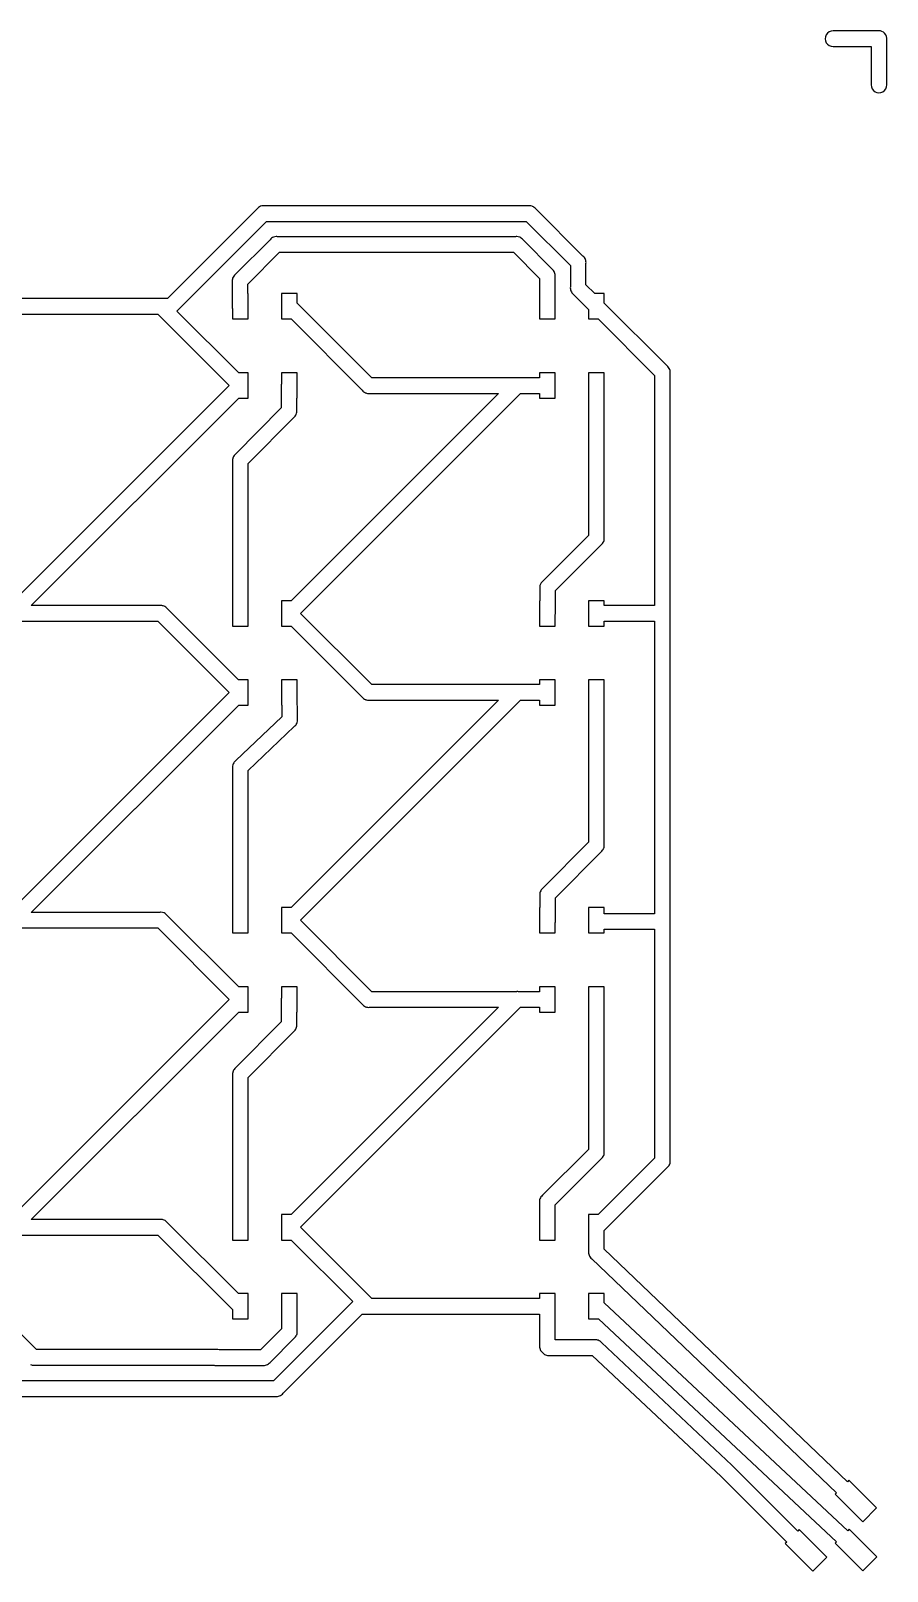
# Model space of a CAD drawing. Extents: x 54 to 155, y 99 to 199.
# Drawn here: x 99.7 to 155.4, y 98.7 to 199 of the extents above; entities that cross this region are included whole.
import ezdxf

# ---------------------------------------------------------------- set-up
doc = ezdxf.new("R2010")
doc.units = 0
doc.layers.add('WS2812B_4x4_40mil', color=7, linetype='CONTINUOUS')

msp = doc.modelspace()

# ---------------------------------------------------------------- linework, layer by layer
at = {"layer": 'WS2812B_4x4_40mil', "color": 7}
for points in [[(154.814319, 199.015942), (151.913205, 199.015942)], [(151.913205, 197.999985), (154.389538, 197.999985), (154.389538, 195.502461)], [(132.071006, 187.628525), (114.899442, 187.628525)], [(114.417819, 187.427502), (108.586135, 181.595819), (108.224915, 181.595819)], [(109.207284, 180.779846), (115.039486, 186.612565), (131.933029, 186.612565), (134.810372, 183.735221), (134.810372, 182.343576)], [(131.246766, 185.617795), (115.745903, 185.617795)], [(115.266345, 185.418841), (112.99775, 183.149727)], [(113.834391, 181.167937), (113.834391, 181.913628), (113.813206, 181.913628), (113.813206, 182.528578), (115.886463, 184.601318), (131.106206, 184.601318), (132.799642, 182.889795), (132.799642, 181.08784), (132.799642, 180.262565), (133.815602, 180.262565), (133.815602, 181.913628)], [(133.617681, 183.507846), (131.730458, 185.415222)], [(141.10663, 177.20332), (137.011788, 181.298162), (137.011788, 181.913628), (136.396322, 181.913628), (135.826333, 182.48362), (135.826333, 183.873198)], [(112.797246, 182.666037), (112.797246, 181.170522)], [(95.043292, 181.866085), (96.012225, 180.879065), (96.012225, 180.262565), (97.028183, 180.262565), (97.028183, 180.579858), (107.951548, 180.579858), (112.608111, 175.923295), (98.278236, 161.593422), (97.028183, 161.593422), (97.028183, 161.910716), (96.012225, 161.910716), (96.012225, 161.171227)], [(108.089007, 181.595819), (97.028183, 181.595819), (97.028183, 181.913628), (96.420985, 181.913628), (95.863913, 182.481035)], [(131.293793, 176.431276), (121.877312, 176.431276), (117.030579, 181.297644), (117.030579, 181.913628), (116.014621, 181.913628), (116.014621, 181.163286)], [(135.011395, 181.861952), (135.99583, 180.877515), (135.99583, 180.262565), (136.61078, 180.262565), (140.292724, 176.58062), (140.292724, 161.593422), (137.011788, 161.593422), (137.011788, 161.910716), (135.99583, 161.910716), (135.99583, 161.167091)], [(112.818434, 180.920925), (112.818434, 180.262565), (113.834391, 180.262565)], [(116.014621, 181.022726), (116.014621, 180.262565), (116.626986, 180.262565)], [(113.834391, 175.995643), (113.834391, 176.74857), (113.219444, 176.74857)], [(117.030579, 176.003395), (117.030579, 176.74857), (116.014621, 176.74857), (116.014621, 176.74857)], [(133.815602, 176.005461), (133.815602, 176.74857), (132.799642, 176.74857), (132.799642, 176.431276), (131.433318, 176.431276)], [(135.99583, 176.74857), (135.99583, 175.097507), (135.99583, 166.164202)], [(137.011788, 166.026225), (137.011788, 175.923295), (137.011788, 176.74857), (135.99583, 176.74857), (135.99583, 176.74857)], [(108.087972, 161.593422), (99.714841, 161.593422), (113.218926, 175.097507), (113.834391, 175.097507), (113.834391, 175.853532)], [(115.993434, 175.840097), (115.993434, 174.460853), (113.015321, 171.463103)], [(131.296375, 156.450065), (121.87628, 156.450065), (117.240902, 161.085443), (131.570777, 175.415316), (132.799642, 175.415316), (132.799642, 175.097507), (133.815602, 175.097507), (133.815602, 175.840613)], [(121.737786, 175.415316), (130.134172, 175.415316), (116.629571, 161.910716), (116.014621, 161.910716)], [(117.009391, 174.324428), (117.009391, 175.097507), (117.030579, 175.097507)], [(112.818434, 170.983545), (112.818434, 161.085443), (112.818434, 160.259652), (113.834391, 160.259652), (113.834391, 161.910716), (113.834391, 170.84557), (116.810954, 173.84177)], [(133.836788, 161.178976), (133.836788, 162.568555), (136.810249, 165.542019)], [(132.82083, 162.706016), (132.82083, 161.910716), (132.799642, 161.910716), (132.799642, 161.147454)], [(98.552638, 160.577462), (107.951548, 160.577462), (112.607077, 155.941055), (98.278236, 141.612214), (97.028183, 141.612214), (97.028183, 141.929507), (96.012225, 141.929507)], [(113.834391, 156.014434), (113.834391, 156.767359), (113.217375, 156.767359), (108.572699, 161.392918)], [(116.014621, 161.01258), (116.014621, 160.259652), (116.630087, 160.259652)], [(132.799642, 161.014646), (132.799642, 160.259652), (133.815602, 160.259652)], [(135.99583, 161.003277), (135.99583, 160.259652), (137.011788, 160.259652), (137.011788, 160.577462), (140.292724, 160.577462), (140.292724, 141.527462), (137.011788, 141.527462), (137.011788, 141.929507), (135.99583, 141.929507), (135.99583, 141.178649)], [(141.308684, 141.099584), (141.308684, 160.846181)], [(116.014621, 156.767359), (116.014621, 155.116298), (116.021339, 155.116298), (116.028057, 154.346837), (113.031341, 151.494298)], [(117.045565, 154.208343), (117.030579, 155.946222), (117.030579, 156.767359), (116.014621, 156.767359), (116.014621, 156.767359)], [(133.815602, 156.023737), (133.815602, 156.767359), (132.799642, 156.767359), (132.799642, 156.450065), (131.430733, 156.450065)], [(135.99583, 156.767359), (135.99583, 155.116298), (135.99583, 146.181443)], [(137.011788, 146.046567), (137.011788, 155.942086), (137.011788, 156.767359), (135.99583, 156.767359), (135.99583, 156.767359)], [(108.089007, 141.612214), (99.714841, 141.612214), (113.219444, 155.116298), (113.834391, 155.116298), (113.834391, 155.870773)], [(131.293793, 136.447153), (121.877312, 136.447153), (117.23987, 141.1032), (131.571293, 155.434108), (132.799642, 155.434108), (132.799642, 155.116298), (133.815602, 155.116298), (133.815602, 155.859404)], [(121.738818, 155.434108), (130.134172, 155.434108), (116.629571, 141.929507), (116.014621, 141.929507), (116.014621, 141.179681)], [(112.818434, 150.992518), (112.818434, 141.104232), (112.818434, 140.278444), (113.834391, 140.278444), (113.834391, 141.929507), (113.834391, 150.855575), (116.830075, 153.707598)], [(132.82083, 142.704652), (132.82083, 141.929507), (132.799642, 141.929507), (132.799642, 141.185883)], [(133.836788, 141.185883), (133.836788, 142.567193)], [(98.555223, 140.596253), (107.951032, 140.596253), (112.608111, 135.93969), (98.27772, 121.609299), (97.028183, 121.609299), (97.028183, 121.927111), (96.012225, 121.927111)], [(116.014621, 141.031369), (116.014621, 140.278444), (116.627505, 140.278444)], [(132.799642, 141.024135), (132.799642, 140.278444), (133.815602, 140.278444)], [(135.99583, 141.037571), (135.99583, 140.278444), (137.011788, 140.278444), (137.011788, 140.511505), (140.292724, 140.511505), (140.292724, 125.608539), (136.61078, 121.927111), (135.99583, 121.927111), (135.99583, 121.163333)], [(141.308684, 125.47108), (141.308684, 140.93732)], [(113.834391, 136.012038), (113.834391, 136.764963), (113.219444, 136.764963)], [(117.030579, 136.019274), (117.030579, 136.764963), (116.014621, 136.764963), (116.014621, 136.764963)], [(133.815602, 136.021341), (133.815602, 136.764963), (132.799642, 136.764963), (132.799642, 136.447153)], [(135.99583, 136.764963), (135.99583, 135.113902), (135.99583, 126.180082), (133.001181, 123.185432)], [(137.011788, 126.04262), (137.011788, 135.939174), (137.011788, 136.764963), (135.99583, 136.764963), (135.99583, 136.764963)], [(108.087972, 121.609299), (99.714841, 121.609299), (113.219444, 135.113902), (113.834391, 135.113902), (113.834391, 135.869412)], [(115.993434, 135.855976), (115.993434, 134.476732)], [(121.73572, 135.431195), (130.133656, 135.431195), (116.629571, 121.927111), (116.014621, 121.927111), (116.014621, 121.175734)], [(117.009391, 134.340305), (117.009391, 135.113902), (117.030579, 135.113902), (117.030579, 135.857526)], [(133.815602, 116.040132), (133.815602, 116.783754), (132.799642, 116.783754), (132.799642, 116.465945), (121.87628, 116.465945), (117.240902, 121.10132), (131.570777, 135.431195), (132.799642, 135.431195), (132.799642, 135.113902), (133.815602, 135.113902), (133.815602, 135.857008)], [(112.818434, 130.999941), (112.818434, 121.10132), (112.818434, 120.276048), (113.834391, 120.276048), (113.834391, 121.927111), (113.834391, 130.861966), (116.809922, 133.857647)], [(132.799642, 122.70329), (132.799642, 121.122508), (132.799642, 121.10132), (132.799642, 120.276048), (133.815602, 120.276048), (133.815602, 121.927111), (133.815602, 122.563246), (136.811284, 125.55893)], [(136.204602, 119.054935), (152.132312, 103.810387), (152.053247, 103.729255), (153.85262, 101.929882), (154.741455, 102.840419), (152.942082, 104.639276), (152.842864, 104.537475), (137.011788, 119.689003), (137.011788, 120.276048), (137.011788, 120.890997), (141.10818, 124.987388)], [(98.552122, 120.593341), (107.952064, 120.593341), (112.818434, 115.747125), (112.818434, 115.132693), (113.834391, 115.132693)], [(116.014621, 121.028972), (116.014621, 120.276048), (116.629571, 120.276048), (120.640694, 116.264925), (115.486489, 111.110717), (98.889569, 111.110717)], [(135.99583, 121.028972), (135.99583, 120.276048), (135.99583, 119.546377)], [(111.697571, 113.142632), (100.053839, 113.142632), (97.028183, 116.168288), (97.028183, 116.783754), (96.012225, 116.783754), (96.012225, 116.783754)], [(113.834391, 116.023077), (113.834391, 116.783754), (113.217375, 116.783754)], [(117.030579, 114.358581), (117.030579, 115.957966), (117.030579, 116.783754), (116.014621, 116.783754), (116.014621, 115.132693), (116.014621, 114.49604), (114.640029, 113.121963)], [(135.99583, 116.783754), (135.99583, 116.034962)], [(135.99583, 115.894405), (135.99583, 115.132693), (136.642302, 115.132693), (152.143681, 100.6173), (152.050146, 100.523765), (153.849521, 98.724392), (154.759542, 99.634415), (152.960685, 101.433788), (152.863017, 101.33612), (137.011788, 116.178623), (137.011788, 116.783754), (135.99583, 116.783754), (135.99583, 116.783754)], [(116.109189, 110.296811), (121.262362, 115.449987), (121.603944, 115.449987)], [(121.736752, 115.449987), (132.799642, 115.449987), (132.799642, 115.132693)], [(136.365315, 113.777738), (133.815602, 113.777738), (133.815602, 115.132693), (133.815602, 115.875283)], [(115.260146, 112.304959), (116.830591, 113.875407)], [(145.318259, 105.617512), (136.84074, 113.590667)], [(133.463167, 112.761778), (136.239225, 112.761778), (144.622694, 104.877504), (148.897884, 100.602314), (148.801766, 100.506196), (150.600623, 98.707339), (151.51116, 99.61736), (149.711787, 101.416733), (149.615669, 101.320615), (145.329626, 105.607178)], [(99.912763, 112.126675), (111.615924, 112.126675)], [(98.748493, 110.094757), (115.627047, 110.094757)]]:
    msp.add_lwpolyline(points, dxfattribs=at)
for points in [[(154.889768, 199.023179)], [(132.138184, 187.633692)], [(131.315496, 185.622962)]]:
    msp.add_lwpolyline(points, close=True, dxfattribs=at)
for points in [[(151.466101, 198.764454), (151.373437, 198.606014), (151.373437, 198.409913), (151.466101, 198.251474)], [(151.913205, 199.015942), (151.729684, 199.019032), (151.558766, 198.922893), (151.466101, 198.764454)], [(154.889768, 199.023179), (154.864473, 199.022649), (154.839253, 199.02023), (154.814319, 199.015942)], [(155.267521, 198.862982), (155.169726, 198.967115), (155.032608, 199.025264), (154.889768, 199.023179)], [(155.405499, 198.42218), (155.432817, 198.582736), (155.381508, 198.746657), (155.267521, 198.862982)], [(151.466101, 198.251474), (151.558766, 198.093034), (151.729684, 197.996896), (151.913205, 197.999985)], [(155.405499, 195.502461), (155.405499, 195.502461), (155.405499, 198.42218), (155.405499, 198.42218)], [(154.389538, 195.502461), (154.386478, 195.318958), (154.482624, 195.148069), (154.641051, 195.055423)], [(154.641051, 195.055423), (154.799479, 194.962777), (154.995558, 194.962777), (155.153986, 195.055423)], [(155.153986, 195.055423), (155.312414, 195.148069), (155.408559, 195.318958), (155.405499, 195.502461)], [(114.644678, 187.595968), (114.554649, 187.562395), (114.475986, 187.50398), (114.417819, 187.427502)], [(114.819345, 187.633176), (114.759382, 187.631184), (114.700247, 187.618587), (114.644678, 187.595968)], [(114.899442, 187.628525), (114.872908, 187.632184), (114.846125, 187.63374), (114.819345, 187.633176)], [(132.138184, 187.633692), (132.115702, 187.633458), (132.09326, 187.631732), (132.071006, 187.628525)], [(132.326803, 187.597002), (132.266836, 187.621119), (132.202818, 187.633572), (132.138184, 187.633692)], [(132.327837, 187.596486), (132.327493, 187.596659), (132.327148, 187.596831), (132.326803, 187.597002)], [(132.346956, 187.588216), (132.34064, 187.591103), (132.334266, 187.59386), (132.327837, 187.596486)], [(132.553662, 187.428537), (132.499853, 187.498868), (132.428597, 187.553913), (132.346956, 187.588216)], [(135.626345, 184.355857), (135.626345, 184.355857), (132.553662, 187.428537), (132.553662, 187.428537)], [(115.665805, 185.622446), (115.603969, 185.620414), (115.543024, 185.607104), (115.485971, 185.583171)], [(115.745903, 185.617795), (115.719368, 185.621454), (115.692585, 185.62301), (115.665805, 185.622446)], [(131.315496, 185.622962), (131.292496, 185.622797), (131.269532, 185.621071), (131.246766, 185.617795)], [(131.499464, 185.586788), (131.440917, 185.610155), (131.378532, 185.622422), (131.315496, 185.622962)], [(115.485971, 185.583171), (115.39908, 185.549567), (115.323102, 185.492718), (115.266345, 185.418841)], [(131.502046, 185.585756), (131.501186, 185.586103), (131.500326, 185.586447), (131.499464, 185.586788)], [(131.524269, 185.575938), (131.51694, 185.579387), (131.509531, 185.582661), (131.502046, 185.585756)], [(131.730458, 185.415222), (131.676924, 185.485862), (131.605841, 185.541269), (131.524269, 185.575938)], [(135.794292, 184.128998), (135.760861, 184.218963), (135.702631, 184.297618), (135.626345, 184.355857)], [(135.826333, 183.873198), (135.837823, 183.959801), (135.826787, 184.047904), (135.794292, 184.128998)], [(112.825667, 182.913049), (112.795881, 182.834337), (112.786114, 182.749458), (112.797246, 182.666037)], [(112.99775, 183.149727), (112.918419, 183.089418), (112.858575, 183.007111), (112.825667, 182.913049)], [(133.784077, 183.280471), (133.751158, 183.370435), (133.693474, 183.449258), (133.617681, 183.507846)], [(133.815602, 183.031389), (133.826098, 183.115747), (133.815258, 183.201389), (133.784077, 183.280471)], [(133.815602, 181.913628), (133.815602, 181.913628), (133.815602, 183.031389), (133.815602, 183.031389)], [(108.156187, 181.600986), (108.133704, 181.600752), (108.111261, 181.599026), (108.089007, 181.595819)], [(108.224915, 181.595819), (108.202149, 181.599095), (108.179187, 181.600821), (108.156187, 181.600986)], [(134.810372, 182.343576), (134.799118, 182.256715), (134.810511, 182.16842), (134.843445, 182.087261)], [(134.843445, 182.087261), (134.877131, 181.997861), (134.935341, 181.91977), (135.011395, 181.861952)], [(109.199016, 180.768996), (109.20182, 180.772575), (109.204577, 180.776193), (109.207284, 180.779846)], [(113.219444, 176.74857), (113.219444, 176.74857), (109.199016, 180.768996), (109.199016, 180.768996)], [(112.797246, 181.170522), (112.783366, 181.086859), (112.79065, 181.001051), (112.818434, 180.920925)], [(113.834391, 181.006189), (113.843029, 181.059759), (113.843029, 181.114367), (113.834391, 181.167937)], [(113.834391, 180.262565), (113.834391, 180.262565), (113.834391, 181.006189), (113.834391, 181.006189)], [(116.014621, 181.163286), (116.008109, 181.116659), (116.008109, 181.069353), (116.014621, 181.022726)], [(116.626986, 180.262565), (116.626986, 180.262565), (121.254094, 175.616855), (121.254094, 175.616855)], [(116.014621, 176.74857), (116.014621, 176.74857), (116.014621, 176.089178), (116.014621, 176.089178)], [(141.276127, 176.976461), (141.242271, 177.066617), (141.183488, 177.145293), (141.10663, 177.20332)], [(141.308684, 176.72118), (141.319921, 176.807658), (141.308709, 176.895572), (141.276127, 176.976461)], [(141.308684, 160.980023), (141.308684, 160.980023), (141.308684, 176.72118), (141.308684, 176.72118)], [(113.838527, 175.908309), (113.83966, 175.937485), (113.838277, 175.966704), (113.834391, 175.995643)], [(113.834391, 175.853532), (113.836757, 175.871703), (113.838137, 175.889989), (113.838527, 175.908309)], [(116.014621, 176.089178), (115.986924, 176.009211), (115.979641, 175.923593), (115.993434, 175.840097)], [(117.030579, 175.841131), (117.039272, 175.89487), (117.039272, 175.949656), (117.030579, 176.003395)], [(117.030579, 175.097507), (117.030579, 175.097507), (117.030579, 175.841131), (117.030579, 175.841131)], [(121.254094, 175.616855), (121.308863, 175.544473), (121.382023, 175.488085), (121.465967, 175.453556)], [(131.35012, 176.435925), (131.331272, 176.435422), (131.312468, 176.43387), (131.293793, 176.431276)], [(131.433318, 176.431276), (131.405759, 176.435101), (131.377933, 176.436656), (131.35012, 176.435925)], [(133.815602, 175.840613), (133.824577, 175.895196), (133.824577, 175.950878), (133.815602, 176.005461)], [(121.465967, 175.453556), (121.469907, 175.451783), (121.47387, 175.450061), (121.477854, 175.448389)], [(121.477854, 175.448389), (121.481286, 175.447146), (121.484731, 175.445941), (121.488189, 175.444772)], [(121.488189, 175.444772), (121.567608, 175.414205), (121.653433, 175.404076), (121.737786, 175.415316)], [(116.810954, 173.84177), (116.880244, 173.895265), (116.934537, 173.965755), (116.968569, 174.046407)], [(116.968569, 174.046407), (117.008044, 174.1334), (117.022193, 174.22976), (117.009391, 174.324428)], [(112.848922, 171.235209), (112.817657, 171.155245), (112.807168, 171.068662), (112.818434, 170.983545)], [(112.850991, 171.241411), (112.850288, 171.239348), (112.849598, 171.237281), (112.848922, 171.235209)], [(112.855123, 171.250714), (112.853715, 171.247627), (112.852337, 171.244526), (112.850991, 171.241411)], [(113.015321, 171.463103), (112.944005, 171.407792), (112.88871, 171.334482), (112.855123, 171.250714)], [(135.99583, 166.164202), (135.99583, 166.164202), (133.021334, 163.189706), (133.021334, 163.189706)], [(136.810249, 165.542019), (136.882223, 165.596428), (136.938409, 165.669023), (136.973031, 165.752341)], [(136.973031, 165.752341), (136.975546, 165.757981), (136.977958, 165.763666), (136.980265, 165.769394)], [(136.980265, 165.769394), (136.980612, 165.770255), (136.980957, 165.771116), (136.9813, 165.771979)], [(136.9813, 165.771979), (137.013003, 165.852734), (137.023499, 165.940263), (137.011788, 166.026225)], [(132.84977, 162.953545), (132.819723, 162.874717), (132.809777, 162.789649), (132.82083, 162.706016)], [(133.021334, 163.189706), (132.942276, 163.129463), (132.882625, 163.047353), (132.84977, 162.953545)], [(108.155153, 161.59859), (108.132669, 161.598356), (108.110227, 161.596629), (108.087972, 161.593422)], [(108.362374, 161.554148), (108.297193, 161.583364), (108.226583, 161.598508), (108.155153, 161.59859)], [(108.572699, 161.392918), (108.518089, 161.464322), (108.445512, 161.519958), (108.362374, 161.554148)], [(116.014621, 161.910716), (116.014621, 161.910716), (116.014621, 161.159858), (116.014621, 161.159858)], [(116.014621, 161.159858), (116.010923, 161.134189), (116.009196, 161.108275), (116.009454, 161.082343)], [(116.009454, 161.082343), (116.00945, 161.081137), (116.00945, 161.079931), (116.009454, 161.078726)], [(116.009454, 161.078726), (116.009594, 161.075451), (116.009766, 161.072178), (116.00997, 161.068907)], [(116.00997, 161.068907), (116.010474, 161.05006), (116.012027, 161.031255), (116.014621, 161.01258)], [(132.799642, 161.147454), (132.793831, 161.103375), (132.793831, 161.058725), (132.799642, 161.014646)], [(133.815602, 160.951601), (133.839827, 161.024803), (133.847072, 161.102559), (133.836788, 161.178976)], [(133.815602, 160.259652), (133.815602, 160.259652), (133.815602, 160.951601), (133.815602, 160.951601)], [(135.99583, 161.167091), (135.986969, 161.112846), (135.986969, 161.057522), (135.99583, 161.003277)], [(141.308684, 160.846181), (141.314587, 160.8906), (141.314587, 160.935604), (141.308684, 160.980023)], [(116.630087, 160.259652), (116.630087, 160.259652), (121.255644, 155.63358), (121.255644, 155.63358)], [(113.838527, 155.926069), (113.83972, 155.955588), (113.838336, 155.985155), (113.834391, 156.014434)], [(113.834391, 155.870773), (113.836775, 155.889116), (113.838156, 155.907575), (113.838527, 155.926069)], [(121.255644, 155.63358), (121.310177, 155.562438), (121.382562, 155.506991), (121.465451, 155.472866)], [(131.35012, 156.454717), (131.332135, 156.454119), (131.314195, 156.452566), (131.296375, 156.450065)], [(131.430733, 156.450065), (131.404028, 156.453752), (131.377072, 156.455307), (131.35012, 156.454717)], [(133.815602, 155.859404), (133.82452, 155.913819), (133.82452, 155.969322), (133.815602, 156.023737)], [(121.465451, 155.472866), (121.470242, 155.470725), (121.475066, 155.468657), (121.479921, 155.466665)], [(121.479921, 155.466665), (121.481811, 155.465965), (121.483706, 155.465276), (121.485604, 155.464598)], [(121.485604, 155.464598), (121.566043, 155.43307), (121.653194, 155.422575), (121.738818, 155.434108)], [(116.830075, 153.707598), (116.905952, 153.761274), (116.965651, 153.834736), (117.002673, 153.919987)], [(117.002673, 153.919987), (117.044833, 154.009852), (117.059744, 154.110098), (117.045565, 154.208343)], [(113.031341, 151.494298), (112.958519, 151.4422), (112.900758, 151.371781), (112.86391, 151.290174)], [(112.86391, 151.290174), (112.819022, 151.197831), (112.803166, 151.094053), (112.818434, 150.992518)], [(135.99583, 146.181443), (135.99583, 146.181443), (133.020818, 143.186794), (133.020818, 143.186794)], [(133.836788, 142.567193), (133.836788, 142.567193), (136.8118, 145.561842), (136.8118, 145.561842)], [(136.8118, 145.561842), (136.886248, 145.618393), (136.943649, 145.694391), (136.977683, 145.781468)], [(136.977683, 145.781468), (136.978559, 145.783701), (136.97942, 145.78594), (136.980265, 145.788185)], [(136.980265, 145.788185), (136.980614, 145.78939), (136.980959, 145.790595), (136.9813, 145.791802)], [(136.9813, 145.791802), (137.013092, 145.872717), (137.02359, 145.960435), (137.011788, 146.046567)], [(132.848736, 142.949082), (132.819549, 142.871122), (132.809966, 142.787184), (132.82083, 142.704652)], [(133.020818, 143.186794), (132.941323, 143.126209), (132.881465, 143.043521), (132.848736, 142.949082)], [(108.156187, 141.617381), (108.133704, 141.617147), (108.111261, 141.615421), (108.089007, 141.612214)], [(108.344806, 141.580691), (108.284839, 141.604808), (108.220821, 141.617261), (108.156187, 141.617381)], [(108.345838, 141.580173), (108.345494, 141.580346), (108.34515, 141.580519), (108.344806, 141.580691)], [(108.363925, 141.572423), (108.357946, 141.575123), (108.351916, 141.577707), (108.345838, 141.580173)], [(108.57063, 141.413776), (108.516692, 141.483729), (108.445447, 141.53841), (108.363925, 141.572423)], [(113.219444, 136.764963), (113.219444, 136.764963), (108.57063, 141.413776), (108.57063, 141.413776)], [(116.014621, 141.179681), (116.01087, 141.153672), (116.009143, 141.127411), (116.009454, 141.101134)], [(116.009454, 141.101134), (116.00945, 141.099928), (116.00945, 141.098721), (116.009454, 141.097515)], [(116.009454, 141.097515), (116.009601, 141.094585), (116.009773, 141.091657), (116.00997, 141.08873)], [(116.00997, 141.08873), (116.010435, 141.069537), (116.011988, 141.050386), (116.014621, 141.031369)], [(132.799642, 141.185883), (132.791005, 141.132313), (132.791005, 141.077705), (132.799642, 141.024135)], [(133.815602, 140.938352), (133.84304, 141.017838), (133.850319, 141.102891), (133.836788, 141.185883)], [(133.815602, 140.278444), (133.815602, 140.278444), (133.815602, 140.938352), (133.815602, 140.938352)], [(135.99583, 141.178649), (135.989269, 141.131852), (135.989269, 141.084368), (135.99583, 141.037571)], [(141.308684, 140.93732), (141.317378, 140.991059), (141.317378, 141.045845), (141.308684, 141.099584)], [(116.627505, 140.278444), (116.627505, 140.278444), (121.252543, 135.6348), (121.252543, 135.6348)], [(116.014621, 136.764963), (116.014621, 136.764963), (116.014621, 136.105573), (116.014621, 136.105573)], [(131.35012, 136.45232), (131.331263, 136.451645), (131.312458, 136.44992), (131.293793, 136.447153)], [(131.434868, 136.447153), (131.406813, 136.451237), (131.378464, 136.452966), (131.35012, 136.45232)], [(132.799642, 136.447153), (132.799642, 136.447153), (131.434868, 136.447153), (131.434868, 136.447153)], [(113.838527, 135.924704), (113.83966, 135.95388), (113.838277, 135.983099), (113.834391, 136.012038)], [(113.834391, 135.869412), (113.836775, 135.887753), (113.838156, 135.906212), (113.838527, 135.924704)], [(116.014621, 136.105573), (115.986837, 136.025447), (115.979553, 135.939639), (115.993434, 135.855976)], [(117.030579, 135.857526), (117.039217, 135.911096), (117.039217, 135.965704), (117.030579, 136.019274)], [(121.252543, 135.6348), (121.307535, 135.561628), (121.381274, 135.504672), (121.465967, 135.469952)], [(121.465967, 135.469952), (121.470249, 135.46817), (121.474556, 135.466448), (121.478886, 135.464784)], [(121.478886, 135.464784), (121.481119, 135.463908), (121.483359, 135.463047), (121.485604, 135.462202)], [(121.485604, 135.462202), (121.565048, 135.431023), (121.651067, 135.420359), (121.73572, 135.431195)], [(133.815602, 135.857008), (133.82452, 135.911422), (133.82452, 135.966926), (133.815602, 136.021341)], [(115.993434, 134.476732), (115.993434, 134.476732), (113.017387, 131.481048), (113.017387, 131.481048)], [(116.809922, 133.857647), (116.879993, 133.911378), (116.93485, 133.982443), (116.969085, 134.063837)], [(116.969085, 134.063837), (117.008094, 134.150415), (117.022057, 134.246193), (117.009391, 134.340305)], [(113.017387, 131.481048), (112.945503, 131.425936), (112.88966, 131.352608), (112.855642, 131.268659)], [(112.848406, 131.251088), (112.817403, 131.171238), (112.807093, 131.084845), (112.818434, 130.999941)], [(112.850991, 131.257806), (112.850113, 131.255573), (112.849251, 131.253334), (112.848406, 131.251088)], [(112.855642, 131.268659), (112.85405, 131.26506), (112.852499, 131.261442), (112.850991, 131.257806)], [(136.811284, 125.55893), (136.882471, 125.613112), (136.93809, 125.68513), (136.972515, 125.767702)], [(136.972515, 125.767702), (136.975215, 125.77368), (136.977799, 125.779711), (136.980265, 125.785789)], [(136.980265, 125.785789), (136.980612, 125.78665), (136.980957, 125.787511), (136.9813, 125.788374)], [(136.9813, 125.788374), (137.013003, 125.86913), (137.023499, 125.956658), (137.011788, 126.04262)], [(141.277162, 125.215281), (141.309482, 125.296421), (141.320339, 125.384522), (141.308684, 125.47108)], [(141.10818, 124.987388), (141.179846, 125.042074), (141.235671, 125.114843), (141.269925, 125.198229)], [(141.269925, 125.198229), (141.272256, 125.203529), (141.274495, 125.20887), (141.276643, 125.214247)], [(141.276643, 125.214247), (141.276817, 125.214591), (141.276989, 125.214936), (141.277162, 125.215281)], [(132.828064, 122.94772), (132.798703, 122.869803), (132.788943, 122.785865), (132.799642, 122.70329)], [(133.001181, 123.185432), (132.921303, 123.124993), (132.861074, 123.042291), (132.828064, 122.94772)], [(108.155153, 121.614469), (108.132669, 121.614234), (108.110227, 121.612507), (108.087972, 121.609299)], [(108.363925, 121.570027), (108.298266, 121.599457), (108.227105, 121.614606), (108.155153, 121.614469)], [(108.571665, 121.40983), (108.517636, 121.480494), (108.446002, 121.535735), (108.363925, 121.570027)], [(113.217375, 116.783754), (113.217375, 116.783754), (108.571665, 121.40983), (108.571665, 121.40983)], [(116.014621, 121.175734), (116.010975, 121.150407), (116.009248, 121.124841), (116.009454, 121.099254)], [(116.009454, 121.099254), (116.009447, 121.097703), (116.009447, 121.096153), (116.009454, 121.094602)], [(116.009454, 121.094602), (116.009587, 121.090984), (116.009759, 121.087367), (116.00997, 121.083752)], [(116.00997, 121.083752), (116.010531, 121.065421), (116.012083, 121.047135), (116.014621, 121.028972)], [(135.99583, 121.163333), (135.989882, 121.118744), (135.989882, 121.073562), (135.99583, 121.028972)], [(135.99583, 119.546377), (135.983428, 119.456719), (135.995203, 119.365375), (136.029937, 119.281794)], [(136.029937, 119.281794), (136.065207, 119.190993), (136.125836, 119.112246), (136.204602, 119.054935)], [(113.834391, 115.887169), (113.840478, 115.932267), (113.840478, 115.977979), (113.834391, 116.023077)], [(113.834391, 115.132693), (113.834391, 115.132693), (113.834391, 115.887169), (113.834391, 115.887169)], [(121.603944, 115.449987), (121.648023, 115.444176), (121.692673, 115.444176), (121.736752, 115.449987)], [(133.815602, 115.875283), (133.824577, 115.929867), (133.824577, 115.985549), (133.815602, 116.040132)], [(135.99583, 116.034962), (135.989318, 115.988336), (135.989318, 115.941031), (135.99583, 115.894405)], [(132.799642, 115.132693), (132.799642, 115.132693), (132.799642, 113.427372), (132.799642, 113.427372)], [(116.830591, 113.875407), (116.901996, 113.930016), (116.957632, 114.002592), (116.991823, 114.085729)], [(116.991823, 114.085729), (116.994153, 114.09103), (116.996393, 114.09637), (116.998541, 114.101747)], [(116.998541, 114.101747), (116.998713, 114.102092), (116.998885, 114.102436), (116.999057, 114.102782)], [(116.999057, 114.102782), (117.031377, 114.183921), (117.042234, 114.272022), (117.030579, 114.358581)], [(132.799642, 113.427372), (132.787683, 113.338175), (132.799632, 113.247402), (132.834266, 113.164339)], [(136.41906, 113.782387), (136.401075, 113.78179), (136.383135, 113.780239), (136.365315, 113.777738)], [(136.622665, 113.746732), (136.557957, 113.772443), (136.488655, 113.78458), (136.41906, 113.782387)], [(136.84074, 113.590667), (136.783337, 113.661281), (136.708022, 113.71518), (136.622665, 113.746732)], [(111.773536, 113.149869), (111.748069, 113.149364), (111.722676, 113.146945), (111.697571, 113.142632)], [(111.946653, 113.121963), (111.891001, 113.141228), (111.832423, 113.150671), (111.773536, 113.149869)], [(114.640029, 113.121963), (114.640029, 113.121963), (111.946653, 113.121963), (111.946653, 113.121963)], [(132.834266, 113.164339), (132.835758, 113.160012), (132.837308, 113.155705), (132.838917, 113.151419)], [(132.838917, 113.151419), (132.840267, 113.148477), (132.841644, 113.145548), (132.84305, 113.142632)], [(132.84305, 113.142632), (132.876077, 113.067564), (132.926787, 113.001607), (132.990846, 112.950397)], [(132.990846, 112.950397), (133.044342, 112.884622), (133.113448, 112.833281), (133.191866, 112.801053)], [(133.191866, 112.801053), (133.276993, 112.76335), (133.370843, 112.749764), (133.463167, 112.761778)], [(99.662647, 112.157681), (99.742091, 112.126502), (99.82811, 112.115839), (99.912763, 112.126675)], [(111.615924, 112.126675), (111.694767, 112.09958), (111.779066, 112.092303), (111.861386, 112.105487)], [(111.861386, 112.105487), (111.861386, 112.105487), (114.780589, 112.105487), (114.780589, 112.105487)], [(114.780589, 112.105487), (114.867111, 112.094414), (114.955026, 112.105804), (115.03587, 112.13856)], [(115.03587, 112.13856), (115.124704, 112.171987), (115.202399, 112.229632), (115.260146, 112.304959)], [(115.627047, 110.094757), (115.713525, 110.08352), (115.80144, 110.094732), (115.88233, 110.127314)], [(115.88233, 110.127314), (115.972486, 110.16117), (116.051162, 110.219953), (116.109189, 110.296811)], [(145.329626, 105.607178), (145.325889, 105.61068), (145.3221, 105.614125), (145.318259, 105.617512)]]:
    msp.add_open_spline(points, degree=3, dxfattribs=at)

doc.saveas('drawing.dxf')
